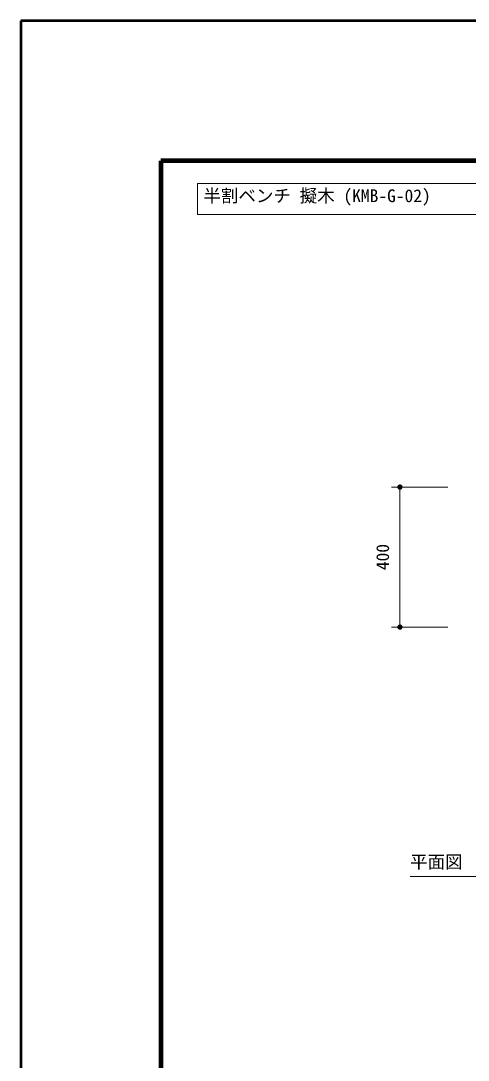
# Model space of a CAD drawing. Units: millimetres at full size, sheet at 1:20; details may follow other scales. Extents: x 0 to 8400, y 0 to 5940.
# Drawn here: x 0 to 1278, y 2970 to 5940 of the extents above; entities that cross this region are included whole.
import ezdxf
from ezdxf.enums import TextEntityAlignment as Align

# ---------------------------------------------------------------- set-up
doc = ezdxf.new("R2010")
doc.units = ezdxf.units.MM
doc.header["$LTSCALE"] = 20
for name, color, linetype, lineweight in [('D-STR-DIM', 7, 'Continuous', 13), ('D-STR-HTXT', 7, 'Continuous', 13), ('D-TTL', 2, 'Continuous', 140), ('D-TTL-FRAM', 2, 'Continuous', 13)]:
    doc.layers.add(name, color=color, linetype=linetype, lineweight=lineweight)
doc.styles.add('ＭＳ ゴシック', font='')
doc.styles.get('ＭＳ ゴシック').set_extended_font_data('MS Gothic')

# ---------------------------------------------------------------- blocks, each defined once
blk = doc.blocks.new('filled_dot')
at = {"color": 0, "linetype": 'Continuous', "lineweight": -2, "const_width": 1.25}
blk.add_lwpolyline([(-0.625, 0, 1), (0.625, 0, 1)], format="xyb", close=True, dxfattribs=at)

msp = doc.modelspace()

# ---------------------------------------------------------------- linework, layer by layer
at = {"layer": 'D-STR-DIM'}
for p, q in [((1219.1, 4607.69), (1058.67, 4607.69)), ((1082.67, 4607.69), (1082.67, 4207.69)), ((1219.1, 4207.69), (1058.67, 4207.69))]:
    msp.add_line(p, q, dxfattribs=at)
at = {"layer": 'D-STR-HTXT'}
msp.add_line((1111.62, 3495.04), (1511.62, 3495.04), dxfattribs=at)
at = {"layer": 'D-TTL', "lineweight": 50}
for p, q in [((8400, 5940), (0, 5940)), ((0, 5940), (0, 0))]:
    msp.add_line(p, q, dxfattribs=at)
at = {"layer": 'D-TTL'}
for p, q in [((8000, 5540), (400, 5540)), ((400, 5540), (400, 400))]:
    msp.add_line(p, q, dxfattribs=at)
at = {"layer": 'D-TTL-FRAM'}
msp.add_lwpolyline([(504.37, 5475.38), (1361.62, 5475.38), (1361.62, 5386.18), (504.37, 5386.18)], close=True, dxfattribs=at)

# ---------------------------------------------------------------- block references
at = {"layer": 'D-STR-DIM', "xscale": 6, "yscale": 6}
for p, rotation in [((1082.67, 4607.69), 270), ((1082.67, 4207.69), 90)]:
    msp.add_blockref('filled_dot', p, dxfattribs=dict(at, rotation=rotation))

# ---------------------------------------------------------------- texts
at = {"layer": 'D-STR-DIM', "style": 'ＭＳ ゴシック'}
msp.add_text('400', height=36.66, rotation=90, dxfattribs=at).set_placement((1014.91, 4407.69), align=Align.TOP_CENTER)
at = {"layer": 'D-STR-HTXT', "style": 'ＭＳ ゴシック'}
for s, p in [('半割ベンチ 擬木 (KMB-G-02)', (521.32, 5458.4)), ('平面図\u30001：20', (1111.62, 3555.04))]:
    msp.add_text(s, height=36.66, dxfattribs=at).set_placement(p, align=Align.TOP_LEFT)

doc.saveas('drawing.dxf')
